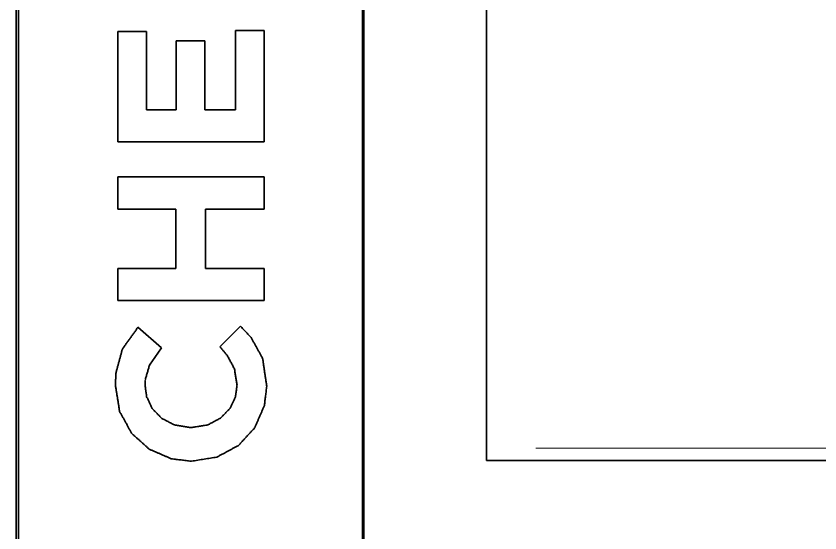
# Model space of a CAD drawing. Extents: x 5819 to 10669, y -850 to 3566.
# Drawn here: x 8373.1 to 8700.2, y 1481.4 to 1691.9 of the extents above; entities that cross this region are included whole.
import ezdxf

# ---------------------------------------------------------------- set-up
doc = ezdxf.new("R2010")
doc.units = 0
doc.header["$LTSCALE"] = 5
doc.layers.get('0').update_dxf_attribs({"linetype": 'CONTINUOUS', "lineweight": 0})
doc.layers.add('1', color=7, linetype='CONTINUOUS', true_color=0xffffff)

msp = doc.modelspace()

# ---------------------------------------------------------------- linework, layer by layer
at = {"color": 2, "linetype": 'Continuous'}
msp.add_line((8584.57, 1515.83), (9022.57, 1515.83), dxfattribs=at)
at = {"layer": '1', "color": 7, "linetype": 'Continuous', "lineweight": 35}
for p, q in [((8373.07, 1373.93), (8373.07, 2085.33)), ((8374.07, 1400.58), (8374.07, 2085.08)), ((8514.07, 1400.58), (8514.07, 2085.08)), ((8514.57, 2084.83), (8514.57, 1400.83)), ((8564.57, 1510.83), (8564.57, 1974.83)), ((8426.16, 1685.64), (8414.5, 1685.64)), ((8414.5, 1685.64), (8414.5, 1640.7)), ((8426.16, 1653.73), (8426.16, 1685.64)), ((8462.41, 1686.07), (8462.41, 1653.73)), ((8474.07, 1686.07), (8462.41, 1686.07)), ((8474.07, 1640.7), (8474.07, 1686.07)), ((8449.9, 1681.81), (8438.24, 1681.81)), ((8438.24, 1681.81), (8438.24, 1653.73)), ((8449.9, 1653.73), (8449.9, 1681.81)), ((8438.24, 1653.73), (8426.16, 1653.73)), ((8462.41, 1653.73), (8449.9, 1653.73)), ((8414.5, 1640.7), (8474.07, 1640.7)), ((8474.07, 1626.41), (8414.5, 1626.41)), ((8414.5, 1626.41), (8414.5, 1613.3)), ((8474.07, 1613.3), (8474.07, 1626.41)), ((8414.5, 1613.3), (8438.07, 1613.3)), ((8438.07, 1613.3), (8438.07, 1589.13)), ((8450.16, 1589.13), (8450.16, 1613.3)), ((8450.16, 1613.3), (8474.07, 1613.3)), ((8414.5, 1589.13), (8414.5, 1576.02)), ((8438.07, 1589.13), (8414.5, 1589.13)), ((8474.07, 1589.13), (8450.16, 1589.13)), ((8474.07, 1576.02), (8474.07, 1589.13)), ((8414.5, 1576.02), (8474.07, 1576.02)), ((8432.29, 1556.79), (8422.67, 1565.13)), ((8464.46, 1565.55), (8456.03, 1557.21)), ((8444.29, 1524.28), (8444.12, 1524.28)), ((8444.29, 1510.58), (8444.46, 1510.58)), ((9041.57, 1510.83), (8564.57, 1510.83))]:
    msp.add_line(p, q, dxfattribs=at)
for points, knots in [([(8422.67, 1565.13), (8416.36, 1556.26), (8413.76, 1546.7), (8413.48, 1541.64)], [0, 0, 0.421002, 0.804204, 1, 1]), ([(8475.09, 1541.13), (8473.4, 1552.47), (8468.75, 1560.94), (8464.46, 1565.55)], [0, 0, 0.417892, 0.770189, 1, 1]), ([(8425.56, 1541.55), (8425.7, 1543.91), (8427.36, 1549.68), (8432.29, 1556.79)], [0, 0, 0.138634, 0.491743, 1, 1]), ([(8456.03, 1557.21), (8459.13, 1553.46), (8461.98, 1548.11), (8463.01, 1541.55)], [0, 0, 0.277189, 0.621922, 1, 1]), ([(8413.48, 1541.64), (8415.22, 1530.88), (8420.07, 1521.98), (8427.21, 1515.51), (8436.26, 1511.57), (8444.29, 1510.58)], [0, 0, 0.224252, 0.432523, 0.630785, 0.833648, 1, 1]), ([(8444.12, 1524.28), (8437.5, 1525.36), (8432.36, 1528.03), (8428.51, 1532), (8426.22, 1536.82), (8425.56, 1541.55)], [0, 0, 0.238328, 0.444023, 0.640495, 0.829999, 1, 1]), ([(8463.01, 1541.55), (8462.35, 1536.78), (8460.2, 1532.19), (8456.3, 1528.12), (8451.1, 1525.39), (8444.29, 1524.28)], [0, 0, 0.170344, 0.349511, 0.548441, 0.755989, 1, 1]), ([(8444.46, 1510.58), (8454.8, 1512.26), (8463.65, 1517.04), (8470.17, 1524.14), (8474.14, 1533.28), (8475.09, 1541.13)], [0, 0, 0.218095, 0.427436, 0.628005, 0.835502, 1, 1])]:
    msp.add_open_spline(points, degree=1, knots=knots, dxfattribs=at)

doc.saveas('drawing.dxf')
